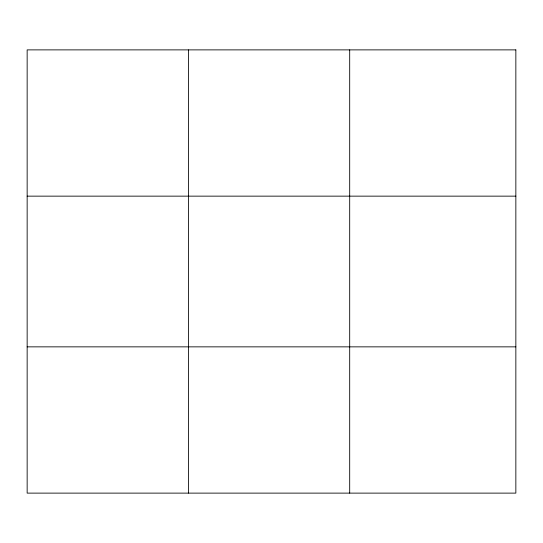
<?xml version="1.0" encoding="UTF-8"?>
<svg xmlns="http://www.w3.org/2000/svg" width="543" height="543" viewBox="0 0 543 543"><rect width="100%" height="100%" fill="white"/><g stroke="black" fill="none" stroke-linecap="round" stroke-linejoin="round"><path stroke-width="0.81" d="M188.421 493.119L188.421 49.881M349.692 493.119L349.692 49.881M27.15 196.145L515.85 196.145M27.15 346.855L515.85 346.855M515.85 49.881L515.85 493.119L27.15 493.119L27.15 49.881L515.85 49.881"/></g></svg>
